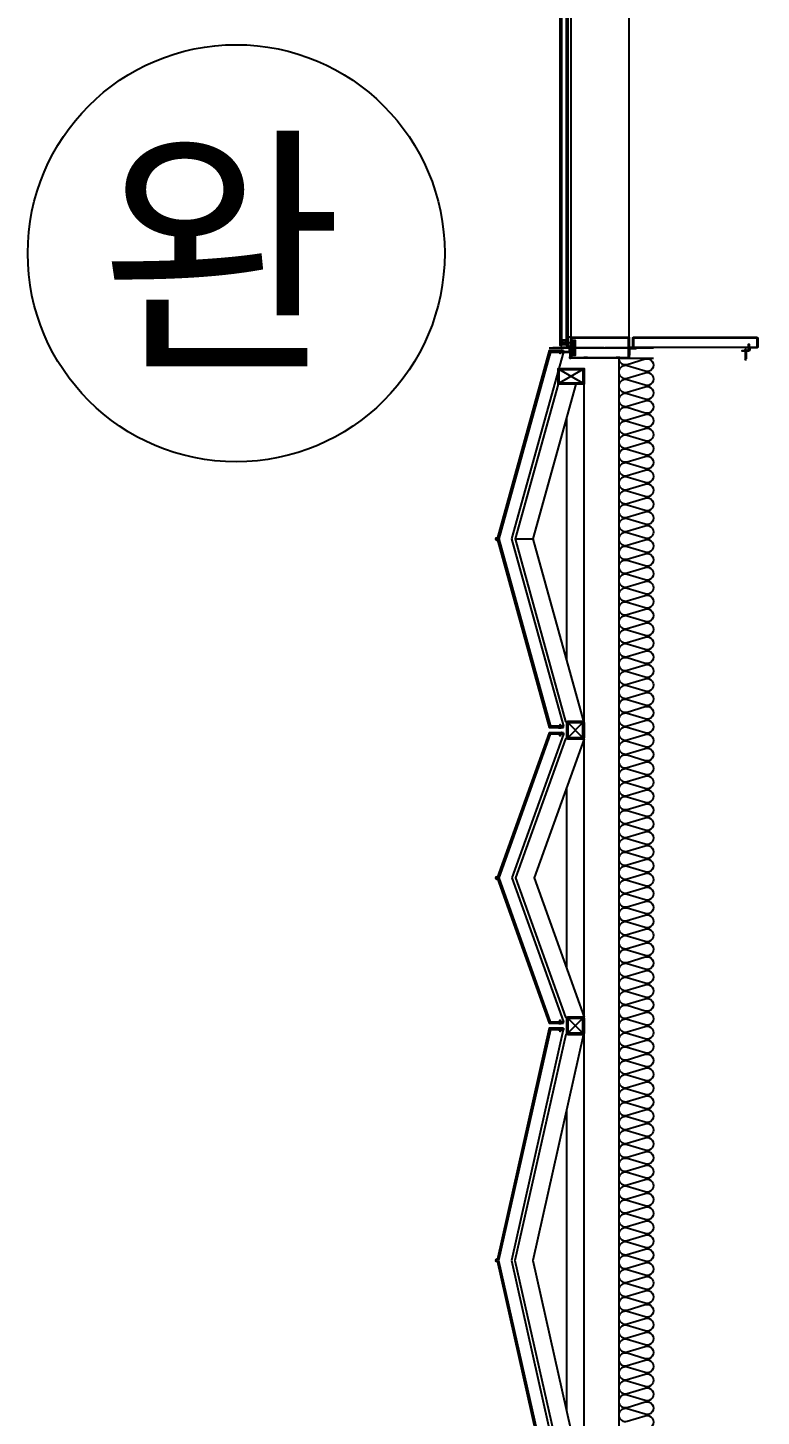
# Model space of a CAD drawing. Header units: millimetres. Extents: x -95754 to 177808, y 34455 to 149960.
# Drawn here: x 90352 to 92464, y 118732 to 122725 of the extents above; entities that cross this region are included whole.
import ezdxf

# ---------------------------------------------------------------- set-up
doc = ezdxf.new("R2010")
doc.units = ezdxf.units.MM
doc.header["$LTSCALE"] = 300
for name, pattern in [('CEN', [62, 60, -1, 0, -1]), ('CENTER', [2, 1.25, -0.25, 0.25, -0.25]), ('HID', [2.8, 1.8, -1])]:
    doc.linetypes.add(name, pattern=pattern)
for name, color, linetype in [('0-Sheet', 7, 'Continuous'), ('6FIN', 6, 'Continuous'), ('8', 8, 'Continuous'), ('A-ELE', 7, 'Continuous'), ('A-FIN(EX)', 6, 'Continuous'), ('A-WIN', 4, 'Continuous'), ('A-하지철물', 55, 'Continuous'), ('alucobond', 4, 'Continuous'), ('B-AR', 4, 'Continuous'), ('CEN', 1, 'CEN'), ('GLASS', 4, 'Continuous'), ('INSUL', 8, 'Continuous'), ('ISL', 251, 'Continuous'), ('mold', 4, 'Continuous'), ('SEALANT', 90, 'Continuous'), ('SHEET', 6, 'Continuous'), ('피난기구', 1, 'Continuous')]:
    doc.layers.add(name, color=color, linetype=linetype)
doc.styles.add('X-PLAN$0$Gtx', font='')
doc.styles.get('X-PLAN$0$Gtx').set_extended_font_data('Dotum')

# ---------------------------------------------------------------- blocks, each defined once
blk = doc.blocks.new('251127-전산동A 외장-6층')
at = {"layer": 'A-FIN(EX)', "elevation": 0}
for points in [[(-286596.4, 1014805), (-286296.4, 1014805)], [(-286596.4, 1012805), (-286296.4, 1012805)]]:
    blk.add_lwpolyline(points, dxfattribs=at)
blk = doc.blocks.new('EX-850-1')
at = {"layer": '6FIN', "elevation": 0}
for points in [[(3.2, 204.1), (46.8, 204.1, 0.414214), (50, 207.3), (50, 250.9, 0.414214), (46.8, 254.1), (3.2, 254.1, 0.414214), (0, 250.9), (0, 207.3, 0.414214)], [(896.8, 204.1), (853.2, 204.1, -0.414214), (850, 207.3), (850, 250.9, -0.414214), (853.2, 254.1), (896.8, 254.1, -0.414214), (900, 250.9), (900, 207.3, -0.414214)]]:
    blk.add_lwpolyline(points, format="xyb", close=True, dxfattribs=at)
at = {"layer": 'A-하지철물'}
for p, q in [((850, 254.1), (50, 254.1)), ((710.9, 204.1), (189.1, 204.1))]:
    blk.add_line(p, q, dxfattribs=at)
at = {"layer": 'A-하지철물', "elevation": 0}
for points in [[(49.9, 254.1), (450, 110.3), (850.1, 254.1)], [(50, 204.1), (50, 200.9), (450, 57.2), (850, 200.9), (850, 204.1)]]:
    blk.add_lwpolyline(points, dxfattribs=at)
at = {"layer": 'A-하지철물'}
blk.add_circle((450, 4.1), 4.07, dxfattribs=at)
at = {"layer": 'alucobond', "color": 251, "linetype": 'HID', "ltscale": 10}
for p, q in [((30.2, 185.1), (41.5, 185.1)), ((31.5, 182.4), (31.5, 187.8)), ((31.5, 186.6), (39.5, 186.6)), ((31.5, 183.6), (39.5, 183.6)), ((32, 189.3), (32.5, 189.3)), ((32, 180.9), (32.5, 180.9)), ((32.5, 180.9), (32.5, 189.3)), ((38, 182.7), (38, 187.4)), ((39.5, 182.7), (39.5, 187.4)), ((869.8, 185.1), (858.5, 185.1)), ((860.5, 182.7), (860.5, 187.4)), ((868.5, 186.6), (860.5, 186.6)), ((868.5, 183.6), (860.5, 183.6)), ((862, 182.7), (862, 187.4)), ((867.5, 180.9), (867.5, 189.3)), ((868, 189.3), (867.5, 189.3)), ((868, 180.9), (867.5, 180.9)), ((868.5, 182.4), (868.5, 187.8))]:
    blk.add_line(p, q, dxfattribs=at)
at = {"layer": 'alucobond'}
for p, q in [((32.5, 195.1), (36.5, 195.1)), ((867.5, 195.1), (863.5, 195.1))]:
    blk.add_line(p, q, dxfattribs=at)
at = {"layer": 'alucobond', "color": 251, "linetype": 'HID', "ltscale": 10}
for points in [[(32, 189.3), (31.5, 187.8)], [(32, 180.9), (31.5, 182.4)], [(868, 189.3), (868.5, 187.8)], [(868, 180.9), (868.5, 182.4)]]:
    blk.add_lwpolyline(points, dxfattribs=at)
at = {"layer": 'alucobond', "elevation": 0}
for points in [[(32.5, 195.1), (32.5, 154.1), (450, 4.1), (867.5, 154.1), (867.5, 195.1)], [(36.5, 195.1), (36.5, 156.9), (450, 8.3), (863.5, 156.9), (863.5, 195.1)]]:
    blk.add_lwpolyline(points, dxfattribs=at)
at = {"layer": 'alucobond', "color": 251, "linetype": 'HID', "ltscale": 10, "elevation": 0}
blk.add_lwpolyline([(36.5, 195.1), (450, 46.6), (863.5, 195.1)], dxfattribs=at)
at = {"layer": 'alucobond', "color": 251, "linetype": 'HID', "ltscale": 10}
for points in [[(39.5, 186.6, -0.666667), (39.5, 183.6, -1.5)], [(860.5, 186.6, 0.666667), (860.5, 183.6, 1.5)]]:
    blk.add_lwpolyline(points, format="xyb", dxfattribs=at)
for centre, start, end in [((38.7, 187.4), 0, 180), ((38.7, 182.7), 180, 0), ((861.3, 187.4), 0, 180), ((861.3, 182.7), 180, 0)]:
    blk.add_arc(centre, 0.75, start, end, dxfattribs=at)
at = {"layer": 'mold', "color": 4}
for points in [[(25, 204.1), (25, 202.6)], [(875, 204.1), (875, 202.6)]]:
    blk.add_lwpolyline(points, dxfattribs=at)
at = {"layer": 'SHEET', "color": 8}
for p, q in [((46.8, 250.9), (3.2, 207.3)), ((3.2, 250.9), (46.8, 207.3)), ((853.2, 250.9), (896.8, 207.3)), ((896.8, 250.9), (853.2, 207.3))]:
    blk.add_line(p, q, dxfattribs=at)
at = {"layer": 'SHEET', "color": 8, "elevation": 0}
for points in [[(3.2, 207.3), (46.8, 207.3), (46.8, 250.9), (3.2, 250.9)], [(896.8, 207.3), (853.2, 207.3), (853.2, 250.9), (896.8, 250.9)]]:
    blk.add_lwpolyline(points, close=True, dxfattribs=at)
blk = doc.blocks.new('EX-1350')
at = {"layer": '6FIN', "elevation": 0}
for points in [[(3.2, 204.1), (46.8, 204.1, 0.414214), (50, 207.3), (50, 250.9, 0.414214), (46.8, 254.1), (3.2, 254.1, 0.414214), (0, 250.9), (0, 207.3, 0.414214)], [(1396.8, 204.1), (1353.2, 204.1, -0.414214), (1350, 207.3), (1350, 250.9, -0.414214), (1353.2, 254.1), (1396.8, 254.1, -0.414214), (1400, 250.9), (1400, 207.3, -0.414214)]]:
    blk.add_lwpolyline(points, format="xyb", close=True, dxfattribs=at)
at = {"layer": 'A-하지철물'}
for p, q in [((1350, 254.1), (50, 254.1)), ((1133.9, 204.1), (266.1, 204.1))]:
    blk.add_line(p, q, dxfattribs=at)
at = {"layer": 'A-하지철물', "elevation": 0}
for points in [[(49.7, 252.7), (700, 106.6), (1350.3, 252.7)], [(50, 254.1), (50, 201.4), (700, 55.3), (1350, 201.4), (1350, 254.1)]]:
    blk.add_lwpolyline(points, dxfattribs=at)
at = {"layer": 'A-하지철물'}
blk.add_circle((700, 4.1), 4.07, dxfattribs=at)
at = {"layer": 'alucobond', "color": 251, "linetype": 'HID', "ltscale": 10}
for p, q in [((30.2, 185.1), (41.5, 185.1)), ((31.5, 182.4), (31.5, 187.8)), ((31.5, 186.6), (39.5, 186.6)), ((31.5, 183.6), (39.5, 183.6)), ((32, 189.3), (32.5, 189.3)), ((32, 180.9), (32.5, 180.9)), ((32.5, 180.9), (32.5, 189.3)), ((38, 182.7), (38, 187.4)), ((39.5, 182.7), (39.5, 187.4)), ((1369.8, 185.1), (1358.5, 185.1)), ((1360.5, 182.7), (1360.5, 187.4)), ((1368.5, 186.6), (1360.5, 186.6)), ((1368.5, 183.6), (1360.5, 183.6)), ((1362, 182.7), (1362, 187.4)), ((1367.5, 180.9), (1367.5, 189.3)), ((1368, 189.3), (1367.5, 189.3)), ((1368, 180.9), (1367.5, 180.9)), ((1368.5, 182.4), (1368.5, 187.8))]:
    blk.add_line(p, q, dxfattribs=at)
at = {"layer": 'alucobond'}
for p, q in [((32.5, 195.1), (36.5, 195.1)), ((1367.5, 195.1), (1363.5, 195.1))]:
    blk.add_line(p, q, dxfattribs=at)
at = {"layer": 'alucobond', "color": 251, "linetype": 'HID', "ltscale": 10, "elevation": 0}
for points in [[(32, 189.3), (31.5, 187.8)], [(32, 180.9), (31.5, 182.4)], [(36.5, 194.2), (700, 45.1), (1363.5, 194.2)], [(1368, 189.3), (1368.5, 187.8)], [(1368, 180.9), (1368.5, 182.4)]]:
    blk.add_lwpolyline(points, dxfattribs=at)
at = {"layer": 'alucobond', "elevation": 0}
for points in [[(32.5, 195.1), (32.5, 154.1), (700, 4.1), (1367.5, 154.1), (1367.5, 195.1)], [(36.5, 195.1), (36.5, 157.3), (700, 8.2), (1363.5, 157.3), (1363.5, 195.1)]]:
    blk.add_lwpolyline(points, dxfattribs=at)
at = {"layer": 'alucobond', "color": 251, "linetype": 'HID', "ltscale": 10, "elevation": 0}
for points in [[(39.5, 186.6, -0.666667), (39.5, 183.6, -1.5)], [(1360.5, 186.6, 0.666667), (1360.5, 183.6, 1.5)]]:
    blk.add_lwpolyline(points, format="xyb", dxfattribs=at)
at = {"layer": 'alucobond', "color": 251, "linetype": 'HID', "ltscale": 10}
for centre, start, end in [((38.7, 187.4), 0, 180), ((38.7, 182.7), 180, 0), ((1361.3, 187.4), 0, 180), ((1361.3, 182.7), 180, 0)]:
    blk.add_arc(centre, 0.75, start, end, dxfattribs=at)
at = {"layer": 'mold', "color": 4, "elevation": 0}
for points in [[(25, 204.1), (25, 202.6)], [(1375, 204.1), (1375, 202.6)]]:
    blk.add_lwpolyline(points, dxfattribs=at)
at = {"layer": 'SHEET', "color": 8}
for p, q in [((46.8, 250.9), (3.2, 207.3)), ((3.2, 250.9), (46.8, 207.3)), ((1353.2, 250.9), (1396.8, 207.3)), ((1396.8, 250.9), (1353.2, 207.3))]:
    blk.add_line(p, q, dxfattribs=at)
at = {"layer": 'SHEET', "color": 8, "elevation": 0}
for points in [[(3.2, 207.3), (46.8, 207.3), (46.8, 250.9), (3.2, 250.9)], [(1396.8, 207.3), (1353.2, 207.3), (1353.2, 250.9), (1396.8, 250.9)]]:
    blk.add_lwpolyline(points, close=True, dxfattribs=at)
blk = doc.blocks.new('*U2323')
at = {"layer": 'B-AR', "color": 8}
for p, q in [((-60, -71, 0), (-35, -68)), ((2000, -71, 0), (1975, -68))]:
    blk.add_line(p, q, dxfattribs=at)
at = {"layer": 'B-AR'}
for points in [[(-49, -65.3, -0.414214), (-50, -64.3), (-50, -58, -0.414214), (-49.5, -57.5), (-10.5, -57.5, -0.414214), (-10, -58), (-10, -64.3, -0.414214), (-11, -65.3), (-25.3, -65.3, 0.414214), (-25.5, -65.5), (-25.5, -67.5, 0.414214), (-25, -68), (0, -68), (0, 100), (-60, 100), (-60, -68), (-35, -68, 0.414214), (-34.5, -67.5), (-34.5, -65.5, 0.414214), (-34.7, -65.3)], [(-2, -30.6), (-2, -65.2, -0.414214), (-2.5, -65.7), (-7.3, -65.7, -0.414214), (-7.8, -65.2), (-7.8, -55.8, 0.414214), (-8.3, -55.3), (-51.7, -55.3, 0.414214), (-52.2, -55.8), (-52.2, -65.2, -0.414214), (-52.7, -65.7), (-57.5, -65.7, -0.414214), (-58, -65.2), (-58, -30.6), (-57.5, -30.1), (-57.5, -20.9), (-58, -20.4), (-58, 62.4), (-57.5, 62.9), (-57.5, 72.1), (-58, 72.6), (-58, 97, -0.414214), (-57.5, 97.5), (-2.5, 97.5, -0.414214), (-2, 97), (-2, 72.6), (-2.5, 72.1), (-2.5, 62.9), (-2, 62.4), (-2, -20.4), (-2.5, -20.9), (-2.5, -30.1)], [(1989, -65.3, 0.414214), (1990, -64.3), (1990, -58, 0.414214), (1989.5, -57.5), (1950.5, -57.5, 0.414214), (1950, -58), (1950, -64.3, 0.414214), (1951, -65.3), (1965.3, -65.3, -0.414214), (1965.5, -65.5), (1965.5, -67.5, -0.414214), (1965, -68), (1940, -68), (1940, 100), (2000, 100), (2000, -68), (1975, -68, -0.414214), (1974.5, -67.5), (1974.5, -65.5, -0.414214), (1974.7, -65.3)], [(1942, -30.6), (1942, -65.2, 0.414214), (1942.5, -65.7), (1947.3, -65.7, 0.414214), (1947.8, -65.2), (1947.8, -55.8, -0.414214), (1948.3, -55.3), (1991.7, -55.3, -0.414214), (1992.2, -55.8), (1992.2, -65.2, 0.414214), (1992.7, -65.7), (1997.5, -65.7, 0.414214), (1998, -65.2), (1998, -30.6), (1997.5, -30.1), (1997.5, -20.9), (1998, -20.4), (1998, 62.4), (1997.5, 62.9), (1997.5, 72.1), (1998, 72.6), (1998, 97, 0.414214), (1997.5, 97.5), (1942.5, 97.5, 0.414214), (1942, 97), (1942, 72.6), (1942.5, 72.1), (1942.5, 62.9), (1942, 62.4), (1942, -20.4), (1942.5, -20.9), (1942.5, -30.1)], [(-27.3, -63.6, -0.414214), (-26.3, -62.6), (-25.4, -62.6, 0.298217), (-24.9, -62.9, 0.298217), (-24.5, -62.6), (-13.7, -62.6, 0.298217), (-13.2, -62.9, 0.414214), (-12.7, -62.4), (-12.7, -60.4, 0.414214), (-13.2, -59.9, 0.236068), (-13.6, -60.1), (-29.6, -60.1, 0.236068), (-30, -59.9, 0.236068), (-30.4, -60.1), (-46.4, -60.1, 0.236068), (-46.8, -59.9, 0.414214), (-47.3, -60.4), (-47.3, -62.4, 0.414214), (-46.8, -62.9, 0.298217), (-46.3, -62.6), (-35.5, -62.6, 0.298217), (-35.1, -62.9, 0.298217), (-34.6, -62.6), (-33.7, -62.6, -0.414214), (-32.7, -63.6), (-32.7, -67.9, 0.198912), (-32.7, -68.1), (-31.8, -69, -0.198911), (-31.5, -69.7), (-31.5, -95.8, 0.414214), (-30, -97.3, 0.414214), (-28.5, -95.8), (-28.5, -69.7, -0.198912), (-28.2, -69), (-27.5, -68.3, 0.198912), (-27.3, -67.6)], [(1967.3, -63.6, 0.414214), (1966.3, -62.6), (1965.4, -62.6, -0.298217), (1964.9, -62.9, -0.298217), (1964.5, -62.6), (1953.7, -62.6, -0.298217), (1953.2, -62.9, -0.414214), (1952.7, -62.4), (1952.7, -60.4, -0.414214), (1953.2, -59.9, -0.236068), (1953.6, -60.1), (1969.6, -60.1, -0.236068), (1970, -59.9, -0.236068), (1970.4, -60.1), (1986.4, -60.1, -0.236068), (1986.8, -59.9, -0.414214), (1987.3, -60.4), (1987.3, -62.4, -0.414214), (1986.8, -62.9, -0.298217), (1986.3, -62.6), (1975.5, -62.6, -0.298217), (1975.1, -62.9, -0.298217), (1974.6, -62.6), (1973.7, -62.6, 0.414214), (1972.7, -63.6), (1972.7, -67.9, -0.198912), (1972.7, -68.1), (1971.8, -69, 0.198911), (1971.5, -69.7), (1971.5, -95.8, -0.414214), (1970, -97.3, -0.414214), (1968.5, -95.8), (1968.5, -69.7, 0.198912), (1968.2, -69), (1967.5, -68.3, -0.198912), (1967.3, -67.6)]]:
    blk.add_lwpolyline(points, format="xyb", close=True, dxfattribs=at)
at = {"layer": 'B-AR', "color": 8, "elevation": 0}
for points in [[(-35, -71), (-60, -71), (-60, -68), (-35, -68)], [(1975, -71), (2000, -71), (2000, -68), (1975, -68)]]:
    blk.add_lwpolyline(points, close=True, dxfattribs=at)
at = {"layer": 'B-AR'}
for points in [[(-12.2, -59.7), (-30, -59.7), (-12.2, -59.7), (-12.2, -63.1), (-26.5, -63.1), (-27, -63.6), (-27, -66.1), (-26.2, -66.1), (-25.7, -65.6), (-25.7, -65.1), (-23.6, -65.1), (-23.3, -64.8), (-13, -64.8), (-13, -65.1), (-11, -65.1), (-10.5, -64.6), (-10.5, -58.2), (-11, -57.7), (-13, -57.7), (-13, -58), (-23.5, -58), (-23.5, -57.7), (-28, -57.7), (-28, -58), (-32, -58), (-32, -57.7), (-36.5, -57.7), (-36.5, -58), (-47, -58), (-47, -57.7), (-49, -57.7), (-49.5, -58.2), (-49.5, -64.6), (-49, -65.1), (-47, -65.1), (-47, -64.8), (-36.7, -64.8), (-36.4, -65.1), (-34.3, -65.1), (-34.3, -65.6), (-33.8, -66.1), (-32.9, -66.1), (-32.9, -63.6), (-33.4, -63.1), (-47.8, -63.1), (-47.8, -59.7), (-30, -59.7)], [(1952.1, -59.7), (1970, -59.7), (1952.1, -59.7), (1952.1, -63.1), (1966.5, -63.1), (1967, -63.6), (1967, -66.1), (1966.2, -66.1), (1965.7, -65.6), (1965.7, -65.1), (1963.6, -65.1), (1963.3, -64.8), (1953, -64.8), (1953, -65.1), (1951, -65.1), (1950.5, -64.6), (1950.5, -58.2), (1951, -57.7), (1953, -57.7), (1953, -58), (1963.5, -58), (1963.5, -57.7), (1968, -57.7), (1968, -58), (1972, -58), (1972, -57.7), (1976.5, -57.7), (1976.5, -58), (1987, -58), (1987, -57.7), (1989, -57.7), (1989.5, -58.2), (1989.5, -64.6), (1989, -65.1), (1987, -65.1), (1987, -64.8), (1976.7, -64.8), (1976.4, -65.1), (1974.3, -65.1), (1974.3, -65.6), (1973.8, -66.1), (1972.9, -66.1), (1972.9, -63.6), (1973.4, -63.1), (1987.8, -63.1), (1987.8, -59.7), (1970, -59.7)]]:
    blk.add_lwpolyline(points, dxfattribs=at)
at = {"layer": 'CEN', "ltscale": 0.005}
for p, q in [((-30, 120), (-30, -120)), ((1970, 120), (1970, -120))]:
    blk.add_line(p, q, dxfattribs=at)
at = {"layer": 'GLASS', "color": 8}
for p, q in [((1940, 100), (0, 100)), ((0, -68), (1940, -68)), ((-14.5, -82.8, 0), (-7.5, -82.8, 0)), ((-14.5, -93.3, 0), (-7.5, -93.3, 0)), ((1954.5, -82.8, 0), (1947.5, -82.8, 0)), ((1954.5, -93.3, 0), (1947.5, -93.3, 0))]:
    blk.add_line(p, q, dxfattribs=at)
at = {"layer": 'GLASS', "color": 8, "elevation": 0}
for points in [[(214.8, -82), (1961.5, -82, 0.414214), (1962.5, -81), (1962.5, -77, 0.414214), (1961.5, -76), (214.8, -76), (-21.5, -76, 0.414214), (-22.5, -77), (-22.5, -81, 0.414214), (-21.5, -82)], [(214.8, -100), (1961.5, -100, 0.414214), (1962.5, -99), (1962.5, -95, 0.414214), (1961.5, -94), (214.8, -94), (-21.5, -94, 0.414214), (-22.5, -95), (-22.5, -99, 0.414214), (-21.5, -100)], [(-21.5, -82, -0.198912), (-22.2, -81.7, -0.112366), (-22.2, -94.3, -0.198912), (-21.5, -94), (-14.5, -94), (-14.5, -93), (-13.8, -93, -0.414214), (-14.5, -92.3), (-14.5, -83.8, -0.414035), (-13.8, -83.1), (-14.5, -83.1), (-14.5, -82)], [(1961.5, -82, 0.198912), (1962.2, -81.7, 0.112366), (1962.2, -94.3, 0.198912), (1961.5, -94), (1954.5, -94), (1954.5, -93), (1953.8, -93, 0.414214), (1954.5, -92.3), (1954.5, -83.8, 0.414035), (1953.8, -83.1), (1954.5, -83.1), (1954.5, -82)]]:
    blk.add_lwpolyline(points, format="xyb", close=True, dxfattribs=at)
for points in [[(-14.5, -83.1), (-7.5, -83.1), (-7.5, -82), (-14.5, -82)], [(-14.5, -93), (-7.5, -93), (-7.5, -94), (-14.5, -94)], [(1954.5, -83.1), (1947.5, -83.1), (1947.5, -82), (1954.5, -82)], [(1954.5, -93), (1947.5, -93), (1947.5, -94), (1954.5, -94)]]:
    blk.add_lwpolyline(points, close=True, dxfattribs=at)
for points in [[(-13.8, -83.1, 0.414214), (-14.5, -83.8), (-14.5, -92.3, 0.414214), (-13.8, -93), (-8, -93, 0.414214), (-7.5, -92.5), (-7.5, -88.5), (-8, -88), (-7.5, -87.5), (-7.5, -83.6, 0.414214), (-8, -83.1), (-13.8, -83.1)], [(-13.8, -83.6), (-8.2, -83.6, -0.414214), (-8, -83.8), (-8, -92.3, -0.414214), (-8.2, -92.5), (-13.8, -92.5, -0.414214), (-14, -92.3), (-14, -83.8, -0.414214), (-13.8, -83.6)], [(1953.8, -83.1, -0.414214), (1954.5, -83.8), (1954.5, -92.3, -0.414214), (1953.8, -93), (1948, -93, -0.414214), (1947.5, -92.5), (1947.5, -88.5), (1948, -88), (1947.5, -87.5), (1947.5, -83.6, -0.414214), (1948, -83.1), (1953.8, -83.1)], [(1953.8, -83.6), (1948.2, -83.6, 0.414214), (1948, -83.8), (1948, -92.3, 0.414214), (1948.2, -92.5), (1953.8, -92.5, 0.414214), (1954, -92.3), (1954, -83.8, 0.414214), (1953.8, -83.6)]]:
    blk.add_lwpolyline(points, format="xyb", dxfattribs=at)
at = {"layer": 'SEALANT', "color": 4}
for points in [[(-15.5, -68), (-15.5, -76), (-25.5, -76), (-25.5, -68)], [(1955.5, -68), (1955.5, -76), (1965.5, -76), (1965.5, -68)]]:
    blk.add_lwpolyline(points, close=True, dxfattribs=at)
for points in [[(0, -68, 0.032752), (1, -76)], [(1940, -68, -0.032752), (1939, -76)]]:
    blk.add_lwpolyline(points, format="xyb", dxfattribs=at)
at = {"layer": 'SEALANT', "color": 8}
for centre, start, end in [((-35.1, -79.4), 76.7784, 89.2245), ((-24.9, -79.4), 90.7755, 103.2216), ((1964.9, -79.4), 76.7784, 89.2245), ((1975.1, -79.4), 90.7755, 103.2216)]:
    blk.add_arc(centre, 11.4, start, end, dxfattribs=at)
blk = doc.blocks.new('A$Ca5773e7c')
at = {"layer": '6FIN', "elevation": 0}
blk.add_lwpolyline([(0, 75), (45, 75), (45, 0), (0, 0)], close=True, dxfattribs=at)
at = {"layer": 'SHEET', "color": 8}
for p, q in [((41.8, 3.2), (3.2, 71.8)), ((3.2, 3.2), (41.8, 71.8))]:
    blk.add_line(p, q, dxfattribs=at)
at = {"layer": 'SHEET', "color": 8, "elevation": 0}
blk.add_lwpolyline([(3.2, 71.8), (41.8, 71.8), (41.8, 3.2), (3.2, 3.2)], close=True, dxfattribs=at)
blk = doc.blocks.new('EX-1100-1')
at = {"layer": '6FIN', "elevation": 0}
blk.add_lwpolyline([(50, 1121.8), (50, 1078.2, -0.414214), (46.8, 1075), (3.2, 1075, -0.414214), (0, 1078.2), (0, 1121.8, -0.414214), (3.2, 1125), (46.8, 1125, -0.414214)], format="xyb", close=True, dxfattribs=at)
at = {"layer": 'A-하지철물'}
for p, q in [((0, 1075), (0, 59.8)), ((50, 898.1), (50, 201.9)), ((198.1, 550), (146.2, 550))]:
    blk.add_line(p, q, dxfattribs=at)
at = {"layer": 'A-하지철물', "elevation": 0}
blk.add_lwpolyline([(75, 104.7), (198.1, 550), (53, 1075), (1.1, 1075), (146.2, 550), (23.1, 104.8)], dxfattribs=at)
at = {"layer": 'A-하지철물'}
blk.add_circle((250, 550), 4.07, dxfattribs=at)
at = {"layer": 'alucobond'}
for p, q in [((58.9, 1092.5), (58.9, 1088.5)), ((58.9, 7.5), (58.9, 11.5))]:
    blk.add_line(p, q, dxfattribs=at)
at = {"layer": 'alucobond', "color": 251, "linetype": 'HID', "ltscale": 10}
for p, q in [((64.8, 1093), (64.8, 1092.5)), ((73.2, 1092.5), (64.8, 1092.5)), ((71.7, 1093.5), (66.3, 1093.5)), ((71.4, 1087), (66.6, 1087)), ((71.4, 1085.5), (66.6, 1085.5)), ((67.5, 1093.5), (67.5, 1085.5)), ((69, 1094.8), (69, 1083.5)), ((70.5, 1093.5), (70.5, 1085.5)), ((73.2, 1093), (73.2, 1092.5)), ((73.2, 7.5), (64.8, 7.5)), ((64.8, 7), (64.8, 7.5)), ((71.7, 6.5), (66.3, 6.5)), ((71.4, 14.5), (66.6, 14.5)), ((71.4, 13), (66.6, 13)), ((67.5, 6.5), (67.5, 14.5)), ((69, 5.2), (69, 16.5)), ((70.5, 6.5), (70.5, 14.5)), ((73.2, 7), (73.2, 7.5))]:
    blk.add_line(p, q, dxfattribs=at)
at = {"layer": 'alucobond', "elevation": 0}
for points in [[(58.9, 7.5), (100, 7.5), (250, 550), (100, 1092.5), (58.9, 1092.5)], [(58.9, 11.5), (97, 11.5), (245.8, 550), (97, 1088.5), (58.9, 1088.5)], [(58.9, 1088.5), (96.8, 1088.5)]]:
    blk.add_lwpolyline(points, dxfattribs=at)
at = {"layer": 'alucobond', "color": 251, "linetype": 'HID', "ltscale": 10, "elevation": 0}
for points in [[(59.6, 11.5), (208.5, 550), (59.6, 1088.5)], [(64.8, 1093), (66.3, 1093.5)], [(73.2, 1093), (71.7, 1093.5)], [(64.8, 7), (66.3, 6.5)], [(73.2, 7), (71.7, 6.5)]]:
    blk.add_lwpolyline(points, dxfattribs=at)
for points in [[(67.5, 1085.5, 0.666667), (70.5, 1085.5, 1.5)], [(67.5, 14.5, -0.666667), (70.5, 14.5, -1.5)]]:
    blk.add_lwpolyline(points, format="xyb", dxfattribs=at)
at = {"layer": 'alucobond', "color": 251, "linetype": 'HID', "ltscale": 10}
for centre, start, end in [((66.6, 1086.3), 90, 270), ((71.4, 1086.3), 270, 90), ((66.6, 13.7), 90, 270), ((71.4, 13.7), 270, 90)]:
    blk.add_arc(centre, 0.75, start, end, dxfattribs=at)
at = {"layer": 'mold', "color": 4, "elevation": 0}
blk.add_lwpolyline([(50, 1100), (51.5, 1100)], dxfattribs=at)
blk.add_lwpolyline([(41, 0), (42.5, 0), (42.5, 11.5), (97, 11.5), (100.2, 23.1), (98.8, 23.6), (95.9, 13), (41, 13)], close=True, dxfattribs=at)
at = {"layer": 'SHEET', "color": 8}
for p, q in [((3.2, 1078.2), (46.8, 1121.8)), ((3.2, 1121.8), (46.8, 1078.2))]:
    blk.add_line(p, q, dxfattribs=at)
at = {"layer": 'SHEET', "color": 8, "elevation": 0}
blk.add_lwpolyline([(46.8, 1121.8), (46.8, 1078.2), (3.2, 1078.2), (3.2, 1121.8)], close=True, dxfattribs=at)
at = {"layer": 'A-ELE', "rotation": 270}
blk.add_blockref('A$Ca5773e7c', (0, 104.8), dxfattribs=at)
blk = doc.blocks.new('CONC-PIN')
at = {"layer": '8', "color": 1, "linetype": 'CENTER'}
blk.add_line((-6.8, 0), (28.8, 0), dxfattribs=at)
at = {"layer": '8', "color": 8}
for p, q in [((-0.8, -2.9), (-0.8, 2.9)), ((-0.3, 3.4), (0, 3.4)), ((0, -3.4), (0, 3.4)), ((0, 1.5), (23.7, 1.5)), ((26.1, 0), (23.7, 1.5)), ((26.1, 0), (23.7, -1.5)), ((-0.3, -3.4), (0, -3.4)), ((0, -1.5), (23.7, -1.5))]:
    blk.add_line(p, q, dxfattribs=at)
for centre, start, end in [((-0.3, 2.9), 90, 180), ((-0.3, -2.9), 180, 270)]:
    blk.add_arc(centre, 0.5, start, end, dxfattribs=at)
blk = doc.blocks.new('A$Ca3e3bad8')
at = {"layer": '0-Sheet'}
blk.add_lwpolyline([(-368, -2), (-12, -2), (-12, -28, 0.414214), (-10, -30), (-3, -30), (-3, -28), (-10, -28), (-10, -2, 0.414214), (-12, 0), (-368, 0, 0.414214), (-370, -2), (-370, -28, 0.414214), (-368, -30), (-347, -30), (-347, -37), (-345, -37), (-345, -30, 0.414214), (-347, -28), (-368, -28), (-368, -2)], format="xyb", dxfattribs=at)
blk.add_lwpolyline([(-345, -40), (-325, -40), (-325, -38), (-343, -38), (-343, -20), (-345, -20)], close=True, dxfattribs=at)
at = {"layer": '0-Sheet', "elevation": 0}
blk.add_lwpolyline([(0, -30), (0, -50), (-2, -50), (-2, -32), (-20, -32), (-20, -30)], close=True, dxfattribs=at)
at = {"layer": 'INSUL'}
blk.add_lwpolyline([(-12, -2), (-12, -28), (-368, -28), (-368, -2)], close=True, dxfattribs=at)
at = {"rotation": 270}
blk.add_blockref('CONC-PIN', (-335, -38), dxfattribs=at)
blk = doc.blocks.new('X-PLAN$0$A$C049d522f')
blk.add_circle((600, 600), 600)
at = {"style": 'X-PLAN$0$Gtx'}
blk.add_text('완', height=562.5, dxfattribs=at).set_placement((204.1, 318.8))

msp = doc.modelspace()

# ---------------------------------------------------------------- linework, layer by layer
at = {"layer": 'ISL'}
msp.add_line((92053.6, 121775), (92153.6, 121775), dxfattribs=at)
at = {"layer": 'ISL', "elevation": 0}
msp.add_lwpolyline([(92053.6, 121775), (92053.6, 107105), (98853.6, 107105), (98853.6, 107405)], dxfattribs=at)
msp.add_lwpolyline([(92053.6, 121775, 0.509267), (92077.8, 121757.3), (92129.3, 121772.7, -1.372593), (92129.3, 121737.3), (92077.8, 121752.7, 0.509267), (92053.6, 121735, 0.509267), (92077.8, 121717.3), (92129.3, 121732.7, -1.372593), (92129.3, 121697.3), (92077.8, 121712.7, 0.509267), (92053.6, 121695, 0.509267), (92077.8, 121677.3), (92129.3, 121692.7, -1.372593), (92129.3, 121657.3), (92077.8, 121672.7, 0.509267), (92053.6, 121655, 0.509267), (92077.8, 121637.3), (92129.3, 121652.7, -1.372593), (92129.3, 121617.3), (92077.8, 121632.7, 0.509267), (92053.6, 121615, 0.509267), (92077.8, 121597.3), (92129.3, 121612.7, -1.372593), (92129.3, 121577.3), (92077.8, 121592.7, 0.509267), (92053.6, 121575, 0.509267), (92077.8, 121557.3), (92129.3, 121572.7, -1.372593), (92129.3, 121537.3), (92077.8, 121552.7, 0.509267), (92053.6, 121535, 0.509267), (92077.8, 121517.3), (92129.3, 121532.7, -1.372593), (92129.3, 121497.3), (92077.8, 121512.7, 0.509267), (92053.6, 121495, 0.509267), (92077.8, 121477.3), (92129.3, 121492.7, -1.372593), (92129.3, 121457.3), (92077.8, 121472.7, 0.509267), (92053.6, 121455, 0.509267), (92077.8, 121437.3), (92129.3, 121452.7, -1.372593), (92129.3, 121417.3), (92077.8, 121432.7, 0.509267), (92053.6, 121415, 0.509267), (92077.8, 121397.3), (92129.3, 121412.7, -1.372593), (92129.3, 121377.3), (92077.8, 121392.7, 0.509267), (92053.6, 121375, 0.509267), (92077.8, 121357.3), (92129.3, 121372.7, -1.372593), (92129.3, 121337.3), (92077.8, 121352.7, 0.509267), (92053.6, 121335, 0.509267), (92077.8, 121317.3), (92129.3, 121332.7, -1.372593), (92129.3, 121297.3), (92077.8, 121312.7, 0.509267), (92053.6, 121295, 0.509267), (92077.8, 121277.3), (92129.3, 121292.7, -1.372593), (92129.3, 121257.3), (92077.8, 121272.7, 0.509267), (92053.6, 121255, 0.509267), (92077.8, 121237.3), (92129.3, 121252.7, -1.372593), (92129.3, 121217.3), (92077.8, 121232.7, 0.509267), (92053.6, 121215, 0.509267), (92077.8, 121197.3), (92129.3, 121212.7, -1.372593), (92129.3, 121177.3), (92077.8, 121192.7, 0.509267), (92053.6, 121175, 0.509267), (92077.8, 121157.3), (92129.3, 121172.7, -1.372593), (92129.3, 121137.3), (92077.8, 121152.7, 0.509267), (92053.6, 121135, 0.509267), (92077.8, 121117.3), (92129.3, 121132.7, -1.372593), (92129.3, 121097.3), (92077.8, 121112.7, 0.509267), (92053.6, 121095, 0.509267), (92077.8, 121077.3), (92129.3, 121092.7, -1.372593), (92129.3, 121057.3), (92077.8, 121072.7, 0.509267), (92053.6, 121055, 0.509267), (92077.8, 121037.3), (92129.3, 121052.7, -1.372593), (92129.3, 121017.3), (92077.8, 121032.7, 0.509267), (92053.6, 121015, 0.509267), (92077.8, 120997.3), (92129.3, 121012.7, -1.372593), (92129.3, 120977.3), (92077.8, 120992.7, 0.509267), (92053.6, 120975, 0.509267), (92077.8, 120957.3), (92129.3, 120972.7, -1.372593), (92129.3, 120937.3), (92077.8, 120952.7, 0.509267), (92053.6, 120935, 0.509267), (92077.8, 120917.3), (92129.3, 120932.7, -1.372593), (92129.3, 120897.3), (92077.8, 120912.7, 0.509267), (92053.6, 120895, 0.509267), (92077.8, 120877.3), (92129.3, 120892.7, -1.372593), (92129.3, 120857.3), (92077.8, 120872.7, 0.509267), (92053.6, 120855, 0.509267), (92077.8, 120837.3), (92129.3, 120852.7, -1.372593), (92129.3, 120817.3), (92077.8, 120832.7, 0.509267), (92053.6, 120815, 0.509267), (92077.8, 120797.3), (92129.3, 120812.7, -1.372593), (92129.3, 120777.3), (92077.8, 120792.7, 0.509267), (92053.6, 120775, 0.509267), (92077.8, 120757.3), (92129.3, 120772.7, -1.372593), (92129.3, 120737.3), (92077.8, 120752.7, 0.509267), (92053.6, 120735, 0.509267), (92077.8, 120717.3), (92129.3, 120732.7, -1.372593), (92129.3, 120697.3), (92077.8, 120712.7, 0.509267), (92053.6, 120695, 0.509267), (92077.8, 120677.3), (92129.3, 120692.7, -1.372593), (92129.3, 120657.3), (92077.8, 120672.7, 0.509267), (92053.6, 120655, 0.509267), (92077.8, 120637.3), (92129.3, 120652.7, -1.372593), (92129.3, 120617.3), (92077.8, 120632.7, 0.509267), (92053.6, 120615, 0.509267), (92077.8, 120597.3), (92129.3, 120612.7, -1.372593), (92129.3, 120577.3), (92077.8, 120592.7, 0.509267), (92053.6, 120575, 0.509267), (92077.8, 120557.3), (92129.3, 120572.7, -1.372593), (92129.3, 120537.3), (92077.8, 120552.7, 0.509267), (92053.6, 120535, 0.509267), (92077.8, 120517.3), (92129.3, 120532.7, -1.372593), (92129.3, 120497.3), (92077.8, 120512.7, 0.509267), (92053.6, 120495, 0.509267), (92077.8, 120477.3), (92129.3, 120492.7, -1.372593), (92129.3, 120457.3), (92077.8, 120472.7, 0.509267), (92053.6, 120455, 0.509267), (92077.8, 120437.3), (92129.3, 120452.7, -1.372593), (92129.3, 120417.3), (92077.8, 120432.7, 0.509267), (92053.6, 120415, 0.509267), (92077.8, 120397.3), (92129.3, 120412.7, -1.372593), (92129.3, 120377.3), (92077.8, 120392.7, 0.509267), (92053.6, 120375, 0.509267), (92077.8, 120357.3), (92129.3, 120372.7, -1.372593), (92129.3, 120337.3), (92077.8, 120352.7, 0.509267), (92053.6, 120335, 0.509267), (92077.8, 120317.3), (92129.3, 120332.7, -1.372593), (92129.3, 120297.3), (92077.8, 120312.7, 0.509267), (92053.6, 120295, 0.509267), (92077.8, 120277.3), (92129.3, 120292.7, -1.372593), (92129.3, 120257.3), (92077.8, 120272.7, 0.509267), (92053.6, 120255, 0.509267), (92077.8, 120237.3), (92129.3, 120252.7, -1.372593), (92129.3, 120217.3), (92077.8, 120232.7, 0.509267), (92053.6, 120215, 0.509267), (92077.8, 120197.3), (92129.3, 120212.7, -1.372593), (92129.3, 120177.3), (92077.8, 120192.7, 0.509267), (92053.6, 120175, 0.509267), (92077.8, 120157.3), (92129.3, 120172.7, -1.372593), (92129.3, 120137.3), (92077.8, 120152.7, 0.509267), (92053.6, 120135, 0.509267), (92077.8, 120117.3), (92129.3, 120132.7, -1.372593), (92129.3, 120097.3), (92077.8, 120112.7, 0.509267), (92053.6, 120095, 0.509267), (92077.8, 120077.3), (92129.3, 120092.7, -1.372593), (92129.3, 120057.3), (92077.8, 120072.7, 0.509267), (92053.6, 120055, 0.509267), (92077.8, 120037.3), (92129.3, 120052.7, -1.372593), (92129.3, 120017.3), (92077.8, 120032.7, 0.509267), (92053.6, 120015, 0.509267), (92077.8, 119997.3), (92129.3, 120012.7, -1.372593), (92129.3, 119977.3), (92077.8, 119992.7, 0.509267), (92053.6, 119975, 0.509267), (92077.8, 119957.3), (92129.3, 119972.7, -1.372593), (92129.3, 119937.3), (92077.8, 119952.7, 0.509267), (92053.6, 119935, 0.509267), (92077.8, 119917.3), (92129.3, 119932.7, -1.372593), (92129.3, 119897.3), (92077.8, 119912.7, 0.509267), (92053.6, 119895, 0.509267), (92077.8, 119877.3), (92129.3, 119892.7, -1.372593), (92129.3, 119857.3), (92077.8, 119872.7, 0.509267), (92053.6, 119855, 0.509267), (92077.8, 119837.3), (92129.3, 119852.7, -1.372593), (92129.3, 119817.3), (92077.8, 119832.7, 0.509267), (92053.6, 119815, 0.509267), (92077.8, 119797.3), (92129.3, 119812.7, -1.372593), (92129.3, 119777.3), (92077.8, 119792.7, 0.509267), (92053.6, 119775, 0.509267), (92077.8, 119757.3), (92129.3, 119772.7, -1.372593), (92129.3, 119737.3), (92077.8, 119752.7, 0.509267), (92053.6, 119735, 0.509267), (92077.8, 119717.3), (92129.3, 119732.7, -1.372593), (92129.3, 119697.3), (92077.8, 119712.7, 0.509267), (92053.6, 119695, 0.509267), (92077.8, 119677.3), (92129.3, 119692.7, -1.372593), (92129.3, 119657.3), (92077.8, 119672.7, 0.509267), (92053.6, 119655, 0.509267), (92077.8, 119637.3), (92129.3, 119652.7, -1.372593), (92129.3, 119617.3), (92077.8, 119632.7, 0.509267), (92053.6, 119615, 0.509267), (92077.8, 119597.3), (92129.3, 119612.7, -1.372593), (92129.3, 119577.3), (92077.8, 119592.7, 0.509267), (92053.6, 119575, 0.509267), (92077.8, 119557.3), (92129.3, 119572.7, -1.372593), (92129.3, 119537.3), (92077.8, 119552.7, 0.509267), (92053.6, 119535, 0.509267), (92077.8, 119517.3), (92129.3, 119532.7, -1.372593), (92129.3, 119497.3), (92077.8, 119512.7, 0.509267), (92053.6, 119495, 0.509267), (92077.8, 119477.3), (92129.3, 119492.7, -1.372593), (92129.3, 119457.3), (92077.8, 119472.7, 0.509267), (92053.6, 119455, 0.509267), (92077.8, 119437.3), (92129.3, 119452.7, -1.372593), (92129.3, 119417.3), (92077.8, 119432.7, 0.509267), (92053.6, 119415, 0.509267), (92077.8, 119397.3), (92129.3, 119412.7, -1.372593), (92129.3, 119377.3), (92077.8, 119392.7, 0.509267), (92053.6, 119375, 0.509267), (92077.8, 119357.3), (92129.3, 119372.7, -1.372593), (92129.3, 119337.3), (92077.8, 119352.7, 0.509267), (92053.6, 119335, 0.509267), (92077.8, 119317.3), (92129.3, 119332.7, -1.372593), (92129.3, 119297.3), (92077.8, 119312.7, 0.509267), (92053.6, 119295, 0.509267), (92077.8, 119277.3), (92129.3, 119292.7, -1.372593), (92129.3, 119257.3), (92077.8, 119272.7, 0.509267), (92053.6, 119255, 0.509267), (92077.8, 119237.3), (92129.3, 119252.7, -1.372593), (92129.3, 119217.3), (92077.8, 119232.7, 0.509267), (92053.6, 119215, 0.509267), (92077.8, 119197.3), (92129.3, 119212.7, -1.372593), (92129.3, 119177.3), (92077.8, 119192.7, 0.509267), (92053.6, 119175, 0.509267), (92077.8, 119157.3), (92129.3, 119172.7, -1.372593), (92129.3, 119137.3), (92077.8, 119152.7, 0.509267), (92053.6, 119135, 0.509267), (92077.8, 119117.3), (92129.3, 119132.7, -1.372593), (92129.3, 119097.3), (92077.8, 119112.7, 0.509267), (92053.6, 119095, 0.509267), (92077.8, 119077.3), (92129.3, 119092.7, -1.372593), (92129.3, 119057.3), (92077.8, 119072.7, 0.509267), (92053.6, 119055, 0.509267), (92077.8, 119037.3), (92129.3, 119052.7, -1.372593), (92129.3, 119017.3), (92077.8, 119032.7, 0.509267), (92053.6, 119015, 0.509267), (92077.8, 118997.3), (92129.3, 119012.7, -1.372593), (92129.3, 118977.3), (92077.8, 118992.7, 0.509267), (92053.6, 118975, 0.509267), (92077.8, 118957.3), (92129.3, 118972.7, -1.372593), (92129.3, 118937.3), (92077.8, 118952.7, 0.509267), (92053.6, 118935, 0.509267), (92077.8, 118917.3), (92129.3, 118932.7, -1.372593), (92129.3, 118897.3), (92077.8, 118912.7, 0.509267), (92053.6, 118895, 0.509267), (92077.8, 118877.3), (92129.3, 118892.7, -1.372593), (92129.3, 118857.3), (92077.8, 118872.7, 0.509267), (92053.6, 118855, 0.509267), (92077.8, 118837.3), (92129.3, 118852.7, -1.372593), (92129.3, 118817.3), (92077.8, 118832.7, 0.509267), (92053.6, 118815, 0.509267), (92077.8, 118797.3), (92129.3, 118812.7, -1.372593), (92129.3, 118777.3), (92077.8, 118792.7, 0.509267), (92053.6, 118775, 0.509267), (92077.8, 118757.3), (92129.3, 118772.7, -1.372593), (92129.3, 118737.3), (92077.8, 118752.7, 0.509267), (92053.6, 118735, 0.509267), (92077.8, 118717.3), (92129.3, 118732.7, -1.372593), (92129.3, 118697.3)], format="xyb", dxfattribs=at)

# ---------------------------------------------------------------- block references
at = {"layer": 'A-ELE', "rotation": 180}
msp.add_blockref('EX-1100-1', (91953.6, 121805), dxfattribs=at)
at = {"layer": 'A-FIN(EX)'}
msp.add_blockref('251127-전산동A 외장-6층', (378450, -891000), dxfattribs=at)
at = {"layer": 'A-WIN', "rotation": 270}
msp.add_blockref('*U2323', (91983.6, 123775), dxfattribs=at)
at = {"layer": 'A-하지철물', "xscale": -1}
msp.add_blockref('A$Ca3e3bad8', (92083.6, 121835), dxfattribs=at)
at = {"layer": 'A-하지철물', "rotation": 270}
for name, p in [('EX-850-1', (91699.5, 120730)), ('EX-1350', (91699.5, 119880))]:
    msp.add_blockref(name, p, dxfattribs=at)
at = {"layer": '피난기구'}
msp.add_blockref('X-PLAN$0$A$C049d522f', (90352.4, 121476.7), dxfattribs=at)

doc.saveas('drawing.dxf')
